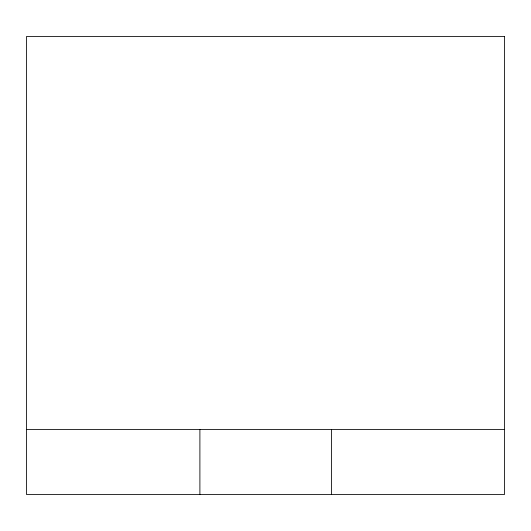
<?xml version="1.0" encoding="UTF-8"?>
<svg xmlns="http://www.w3.org/2000/svg" width="531" height="531" viewBox="0 0 531 531"><rect width="100%" height="100%" fill="white"/><g stroke="black" fill="none" stroke-linecap="round" stroke-linejoin="round"><path stroke-width="0.8" d="M26.55 429.4L504.45 429.4M331.404 429.4L331.404 494.547M199.895 429.4L199.895 494.547M504.45 36.453L26.55 36.453L26.55 494.547L504.45 494.547L504.45 36.453"/></g></svg>
